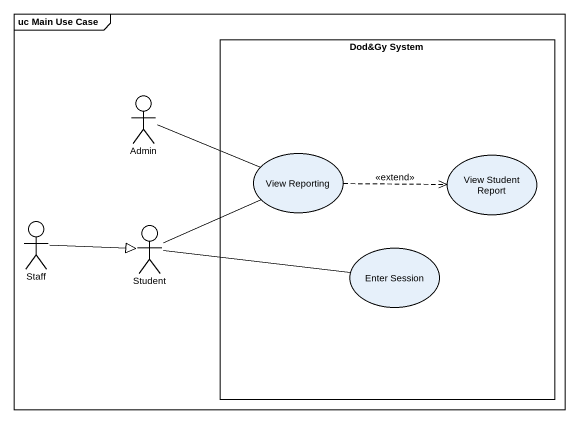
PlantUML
@startuml
mainframe uc Main Use Case
rectangle "Dod&Gy System" as Dod_Gy_System {
  usecase "View Reporting" as View_Reporting
  usecase "View Student Report" as View_Student_Report
  usecase "Enter Session" as Enter_Session
}
actor Admin
actor Staff
actor Student
Admin -right- View_Reporting
View_Reporting .right.> View_Student_Report : <<extend>>
Staff -right-|> Student
Student -right- View_Reporting
Student -right- Enter_Session
@enduml
